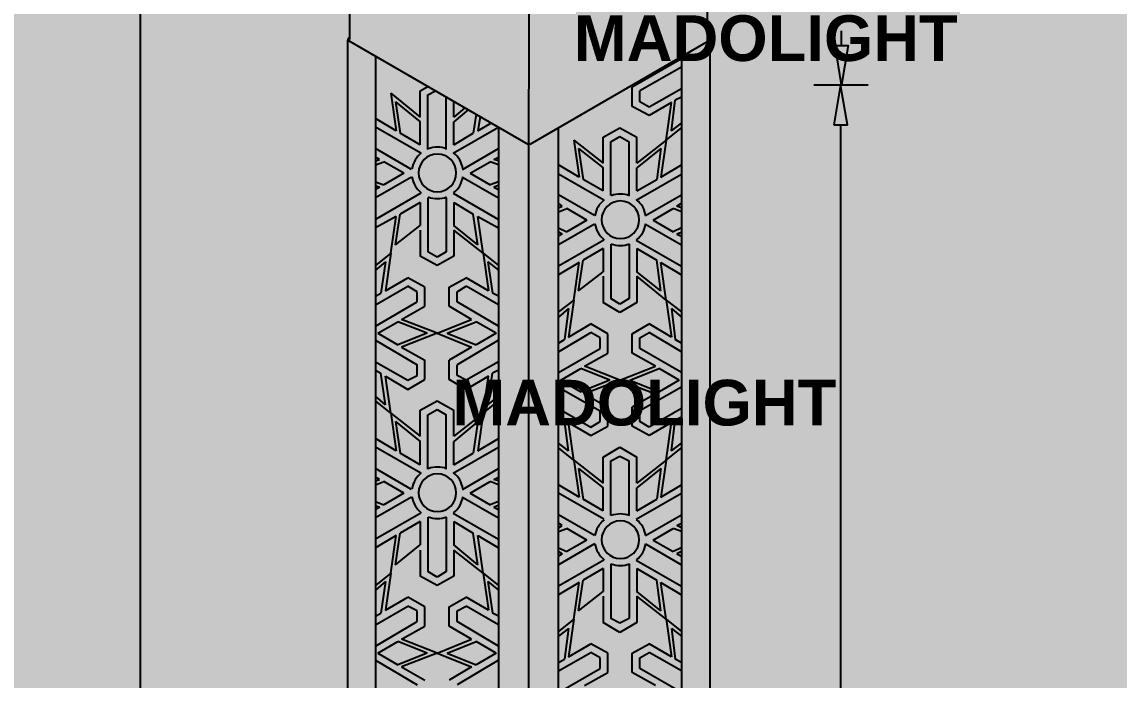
# Model space of a CAD drawing. Header units: millimetres. Extents: x 0 to 670, y 0 to 297.
# Drawn here: x 509.8 to 570.2, y 197.9 to 234.1 of the extents above; entities that cross this region are included whole.
import ezdxf
from ezdxf.enums import TextEntityAlignment as Align

# ---------------------------------------------------------------- set-up
doc = ezdxf.new("R2010")
doc.units = ezdxf.units.MM
for name, color, linetype in [('BACKGROUND', 254, 'Continuous'), ('FILLS', 8, 'Continuous'), ('LINES', 7, 'Continuous'), ('WATERMARK', 9, 'Continuous')]:
    doc.layers.add(name, color=color, linetype=linetype)
doc.styles.add('ARIAL_BOLD', font='arialbd.ttf')

msp = doc.modelspace()

# ---------------------------------------------------------------- hatches: boundary and pattern name
at = {"layer": 'BACKGROUND', "true_color": 0xfffdf0}
msp.add_hatch(color=7, dxfattribs=at).paths.add_polyline_path([(459.806, 296.968), (669.821, 296.968), (669.821, 0), (459.806, 0)])
at = {"layer": 'FILLS', "true_color": 0x808080}
for points in [[(554.548, 232.833), (555.267, 232.833), (554.886, 230.674), (554.548, 232.833)], [(554.463, 228.473), (555.225, 228.473), (554.844, 230.674), (554.463, 228.473)]]:
    msp.add_hatch(color=7, dxfattribs=at).paths.add_polyline_path(points)

# ---------------------------------------------------------------- linework, layer by layer
at = {"layer": 'LINES', "true_color": 0x000000}
for points in [[(527.793, 244.983), (527.793, 233.172)], [(547.52, 233.172), (547.52, 244.983)], [(547.52, 233.172), (547.52, 244.983)], [(537.699, 239.395), (537.657, 227.457)], [(527.793, 233.257), (527.708, 233.214)], [(527.708, 233.214), (527.708, 233.13)], [(527.708, 233.214), (527.793, 233.172)], [(547.647, 233.214), (547.52, 233.257)], [(547.647, 233.214), (547.563, 233.172)], [(547.647, 233.13), (547.647, 233.214)], [(527.708, 233.13), (527.793, 233.172)], [(527.708, 233.13), (537.614, 227.415)], [(527.708, 118.703), (527.708, 233.13)], [(527.793, 233.172), (527.793, 233.172)], [(527.793, 233.172), (527.793, 233.172)], [(537.741, 227.415), (547.647, 233.13)], [(547.563, 233.172), (547.52, 233.172)], [(547.647, 233.13), (547.563, 233.172)], [(547.647, 233.13), (547.647, 118.703)], [(529.232, 232.241), (529.232, 118.279)], [(546.081, 232.241), (546.081, 118.237)], [(536.006, 228.346), (536.006, 114.385)], [(539.308, 218.186), (539.308, 228.304)], [(539.308, 114.342), (539.308, 227.838)], [(537.614, 227.415), (537.699, 227.457)], [(537.741, 227.415), (537.657, 227.457)], [(537.657, 227.457), (537.699, 227.457)], [(537.657, 227.457), (537.657, 113.03)]]:
    msp.add_lwpolyline(points, dxfattribs=at)
at = {"layer": 'LINES', "true_color": 0x808080}
for points in [[(516.278, 240.284), (516.278, 166.328)], [(554.886, 232.833), (554.886, 233.638)], [(553.362, 230.674), (556.283, 230.674)], [(554.886, 230.674), (556.368, 230.674)], [(554.844, 228.473), (554.844, 174.752)]]:
    msp.add_lwpolyline(points, dxfattribs=at)
for points in [[(554.548, 232.833), (555.267, 232.833), (554.886, 230.674)], [(554.463, 228.473), (555.225, 228.473), (554.844, 230.674)]]:
    msp.add_lwpolyline(points, close=True, dxfattribs=at)
at = {"layer": 'LINES', "true_color": 0x545454}
for points in [[(546.081, 232.114), (543.372, 230.547)], [(546.081, 231.648), (543.795, 230.336)], [(530.079, 230.209), (530.375, 228.134)], [(530.079, 230.209), (531.688, 228.896)], [(531.688, 230.336), (532.111, 230.59)], [(531.688, 228.896), (531.688, 230.336)], [(532.111, 230.124), (532.534, 230.336)], [(543.372, 229.489), (543.372, 230.547)], [(543.795, 229.743), (543.795, 230.336)], [(546.081, 230.463), (544.303, 229.447)], [(530.333, 229.743), (530.587, 228.007)], [(530.333, 229.743), (531.688, 228.642)], [(532.111, 227.118), (532.111, 230.124)], [(533.127, 227.118), (533.127, 229.997)], [(533.55, 228.896), (533.55, 229.785)], [(544.303, 229.447), (543.795, 229.743)], [(545.531, 229.701), (544.303, 228.981)], [(545.234, 227.626), (545.531, 229.701)], [(545.531, 228.134), (545.742, 229.828)], [(546.081, 229.997), (545.742, 229.828)], [(534.143, 229.404), (533.55, 228.896)], [(534.355, 229.32), (533.55, 228.642)], [(534.778, 229.066), (534.609, 228.007)], [(544.303, 228.981), (543.372, 229.489)], [(530.375, 228.134), (529.232, 228.812)], [(531.688, 227.372), (531.688, 228.642)], [(533.55, 227.372), (533.55, 228.642)], [(534.99, 228.939), (534.863, 228.134)], [(534.863, 228.134), (535.582, 228.558)], [(545.531, 228.134), (546.081, 228.558)], [(531.73, 226.907), (529.232, 228.346)], [(531.688, 227.372), (530.587, 228.007)], [(533.508, 226.907), (536.006, 228.346)], [(533.55, 227.372), (534.609, 228.007)], [(541.763, 227.796), (542.694, 228.304)], [(541.763, 226.356), (541.763, 227.796)], [(542.186, 227.542), (542.694, 227.838)], [(542.694, 228.304), (543.626, 227.796)], [(542.694, 227.838), (543.202, 227.542)], [(543.626, 226.356), (543.626, 227.796)], [(545.234, 227.626), (546.081, 228.304)], [(540.154, 227.626), (540.451, 225.594)], [(540.154, 227.626), (541.763, 226.356)], [(542.186, 224.578), (542.186, 227.542)], [(543.202, 224.578), (543.202, 227.542)], [(545.234, 227.626), (543.626, 226.356)], [(545.234, 227.626), (544.938, 225.594)], [(531.222, 226.018), (529.232, 227.161)], [(529.444, 226.568), (529.232, 226.695)], [(529.232, 226.483), (529.444, 226.568)], [(534.016, 226.018), (536.006, 227.161)], [(535.752, 226.568), (536.006, 226.695)], [(536.006, 226.483), (535.752, 226.568)], [(540.408, 227.161), (540.662, 225.467)], [(540.408, 227.161), (541.763, 226.102)], [(544.938, 227.161), (543.626, 226.102)], [(544.938, 227.161), (544.726, 225.467)], [(529.232, 226.272), (529.698, 226.441)], [(530.799, 225.806), (529.698, 226.441)], [(534.439, 225.806), (535.54, 226.441)], [(536.006, 226.272), (535.54, 226.441)], [(540.451, 225.594), (539.308, 226.272)], [(541.763, 224.832), (541.763, 226.102)], [(543.626, 224.832), (543.626, 226.102)], [(544.938, 225.594), (546.081, 226.272)], [(531.222, 225.594), (529.232, 224.451)], [(530.799, 225.806), (529.698, 225.171)], [(534.016, 225.594), (536.006, 224.451)], [(534.439, 225.806), (535.54, 225.171)], [(541.805, 224.324), (539.308, 225.764)], [(541.763, 224.832), (540.662, 225.467)], [(543.583, 224.324), (546.081, 225.764)], [(543.626, 224.832), (544.726, 225.467)], [(529.232, 225.34), (529.698, 225.171)], [(529.232, 225.129), (529.444, 225.044)], [(529.444, 225.044), (529.232, 224.917)], [(536.006, 225.34), (535.54, 225.171)], [(536.006, 225.129), (535.752, 225.044)], [(535.752, 225.044), (536.006, 224.917)], [(531.73, 224.705), (529.232, 223.266)], [(531.688, 224.197), (530.587, 223.562)], [(531.688, 224.197), (531.688, 222.927)], [(532.111, 224.451), (532.111, 221.488)], [(533.127, 224.451), (533.127, 221.488)], [(533.508, 224.705), (536.006, 223.266)], [(533.55, 224.197), (534.609, 223.562)], [(533.55, 224.197), (533.55, 222.927)], [(541.297, 223.478), (539.308, 224.621)], [(539.519, 223.986), (539.308, 224.155)], [(544.091, 223.478), (546.081, 224.621)], [(545.827, 223.986), (546.081, 224.155)], [(530.333, 221.869), (530.587, 223.562)], [(534.863, 221.869), (534.609, 223.562)], [(539.308, 223.901), (539.519, 223.986)], [(539.308, 223.689), (539.773, 223.859)], [(540.874, 223.224), (539.773, 223.859)], [(544.515, 223.224), (545.615, 223.859)], [(546.081, 223.689), (545.615, 223.859)], [(546.081, 223.901), (545.827, 223.986)], [(530.375, 223.435), (529.232, 222.8)], [(530.079, 221.403), (530.375, 223.435)], [(534.863, 223.435), (536.006, 222.8)], [(535.159, 221.403), (534.863, 223.435)], [(541.297, 223.012), (539.308, 221.869)], [(540.874, 223.224), (539.773, 222.589)], [(544.091, 223.012), (546.081, 221.869)], [(544.515, 223.224), (545.615, 222.589)], [(530.333, 221.869), (531.688, 222.927)], [(531.688, 222.673), (531.688, 221.234)], [(534.863, 221.869), (533.55, 222.927)], [(533.55, 222.673), (533.55, 221.234)], [(535.159, 221.403), (533.55, 222.673)], [(539.308, 222.8), (539.773, 222.589)], [(539.308, 222.589), (539.519, 222.462)], [(539.519, 222.462), (539.308, 222.335)], [(546.081, 222.8), (545.615, 222.589)], [(546.081, 222.546), (545.827, 222.462)], [(545.827, 222.462), (546.081, 222.335)], [(541.805, 222.123), (539.308, 220.684)], [(542.186, 221.911), (542.186, 218.906)], [(543.202, 221.911), (543.202, 218.906)], [(543.583, 222.123), (546.081, 220.684)], [(530.079, 221.403), (529.232, 220.726)], [(530.079, 221.403), (529.783, 219.329)], [(532.619, 220.726), (531.688, 221.234)], [(532.619, 221.192), (532.111, 221.488)], [(533.127, 221.488), (532.619, 221.192)], [(533.55, 221.234), (532.619, 220.726)], [(535.159, 221.403), (535.455, 219.329)], [(535.159, 221.403), (536.006, 220.726)], [(541.763, 221.657), (540.662, 221.022)], [(541.763, 221.657), (541.763, 220.387)], [(543.626, 221.657), (544.726, 221.022)], [(543.626, 221.657), (543.626, 220.387)], [(529.783, 220.938), (529.232, 220.472)], [(529.783, 220.938), (529.529, 219.202)], [(535.413, 220.938), (535.667, 219.202)], [(535.413, 220.938), (536.006, 220.472)], [(540.451, 220.895), (539.308, 220.218)], [(540.154, 218.821), (540.451, 220.895)], [(540.408, 219.329), (540.662, 221.022)], [(544.938, 219.329), (544.726, 221.022)], [(544.938, 220.895), (546.081, 220.218)], [(545.234, 218.821), (544.938, 220.895)], [(529.783, 219.329), (531.01, 220.049)], [(531.942, 219.541), (531.01, 220.049)], [(533.296, 219.541), (534.228, 220.049)], [(535.455, 219.329), (534.228, 220.049)], [(540.408, 219.329), (541.763, 220.387)], [(541.763, 220.133), (541.763, 218.694)], [(544.938, 219.329), (543.626, 220.387)], [(543.626, 220.133), (543.626, 218.694)], [(545.234, 218.821), (543.626, 220.133)], [(529.232, 218.567), (531.01, 219.583)], [(531.518, 219.287), (531.01, 219.583)], [(531.942, 218.482), (531.942, 219.541)], [(533.296, 218.482), (533.296, 219.541)], [(533.72, 219.287), (534.228, 219.583)], [(536.006, 218.567), (534.228, 219.583)], [(529.232, 219.033), (529.529, 219.202)], [(529.232, 217.382), (531.518, 218.736)], [(531.518, 218.736), (531.518, 219.287)], [(533.72, 218.736), (533.72, 219.287)], [(536.006, 217.382), (533.72, 218.736)], [(536.006, 219.033), (535.667, 219.202)], [(540.154, 218.821), (539.308, 218.186)], [(540.154, 218.821), (539.858, 216.789)], [(542.694, 218.609), (542.186, 218.906)], [(543.202, 218.906), (542.694, 218.609)], [(545.234, 218.821), (545.531, 216.789)], [(545.234, 218.821), (546.081, 218.186)], [(530.672, 217.763), (531.942, 218.482)], [(534.524, 217.763), (533.296, 218.482)], [(539.858, 218.355), (539.308, 217.89)], [(539.858, 218.355), (539.646, 216.662)], [(542.694, 218.144), (541.763, 218.694)], [(543.626, 218.694), (542.694, 218.144)], [(545.531, 218.355), (545.742, 216.662)], [(545.531, 218.355), (546.081, 217.89)], [(529.359, 217.001), (530.46, 217.636)], [(532.069, 217.001), (530.46, 217.636)], [(532.619, 217.001), (530.672, 217.763)], [(532.619, 217.001), (534.524, 217.763)], [(533.169, 217.001), (534.778, 217.636)], [(535.879, 217.001), (534.778, 217.636)], [(539.858, 216.789), (541.086, 217.509)], [(542.017, 216.958), (541.086, 217.509)], [(543.372, 216.958), (544.303, 217.509)], [(545.531, 216.789), (544.303, 217.509)], [(529.359, 217.001), (530.46, 216.366)], [(532.069, 217.001), (530.46, 216.366)], [(532.619, 217.001), (530.672, 216.239)], [(532.619, 217.001), (534.524, 216.239)], [(533.169, 217.001), (534.778, 216.366)], [(535.879, 217.001), (534.778, 216.366)], [(539.308, 215.985), (541.086, 217.043)], [(541.594, 216.747), (541.086, 217.043)], [(542.017, 215.9), (542.017, 216.958)], [(543.372, 215.9), (543.372, 216.958)], [(543.795, 216.747), (544.303, 217.043)], [(546.081, 215.985), (544.303, 217.043)], [(529.232, 216.62), (531.518, 215.265)], [(536.006, 216.62), (533.72, 215.265)], [(539.308, 216.45), (539.646, 216.662)], [(541.594, 216.154), (541.594, 216.747)], [(543.795, 216.154), (543.795, 216.747)], [(546.081, 216.45), (545.742, 216.662)], [(530.672, 216.239), (531.942, 215.519)], [(534.524, 216.239), (533.296, 215.519)], [(539.308, 214.842), (541.594, 216.154)], [(540.747, 215.18), (542.017, 215.9)], [(544.642, 215.18), (543.372, 215.9)], [(546.081, 214.842), (543.795, 216.154)], [(529.232, 215.434), (531.01, 214.418)], [(531.518, 214.672), (531.518, 215.265)], [(531.942, 214.461), (531.942, 215.519)], [(533.296, 214.461), (533.296, 215.519)], [(533.72, 214.672), (533.72, 215.265)], [(536.006, 215.434), (534.228, 214.418)], [(542.694, 214.418), (540.747, 215.18)], [(542.694, 214.418), (544.642, 215.18)], [(529.232, 214.969), (529.529, 214.799)], [(529.783, 213.064), (529.529, 214.799)], [(529.783, 214.63), (531.01, 213.91)], [(530.079, 212.598), (529.783, 214.63)], [(531.01, 214.418), (531.518, 214.672)], [(534.228, 214.418), (533.72, 214.672)], [(535.455, 214.63), (534.228, 213.91)], [(535.159, 212.598), (535.455, 214.63)], [(535.413, 213.064), (535.667, 214.799)], [(536.006, 214.969), (535.667, 214.799)], [(539.435, 214.418), (540.535, 215.053)], [(542.144, 214.418), (540.535, 215.053)], [(543.245, 214.418), (544.853, 215.053)], [(545.954, 214.418), (544.853, 215.053)], [(531.01, 213.91), (531.942, 214.461)], [(534.228, 213.91), (533.296, 214.461)], [(539.308, 214.037), (541.594, 212.725)], [(539.435, 214.418), (540.535, 213.783)], [(542.144, 214.418), (540.535, 213.783)], [(542.694, 214.418), (540.747, 213.656)], [(542.694, 214.418), (544.642, 213.656)], [(543.245, 214.418), (544.853, 213.783)], [(546.081, 214.037), (543.795, 212.725)], [(545.954, 214.418), (544.853, 213.783)], [(529.783, 213.064), (529.232, 213.529)], [(530.079, 212.598), (529.232, 213.275)], [(531.688, 212.767), (532.619, 213.275)], [(532.619, 213.275), (533.55, 212.767)], [(535.159, 212.598), (536.006, 213.275)], [(535.413, 213.064), (536.006, 213.529)], [(540.747, 213.656), (542.017, 212.937)], [(544.642, 213.656), (543.372, 212.937)], [(531.688, 211.328), (531.688, 212.767)], [(532.111, 212.513), (532.619, 212.81)], [(532.619, 212.81), (533.127, 212.513)], [(533.55, 211.328), (533.55, 212.767)], [(539.308, 212.852), (541.086, 211.836)], [(541.594, 212.132), (541.594, 212.725)], [(542.017, 211.878), (542.017, 212.937)], [(543.372, 211.878), (543.372, 212.937)], [(543.795, 212.132), (543.795, 212.725)], [(546.081, 212.852), (544.303, 211.836)], [(530.079, 212.598), (530.375, 210.524)], [(530.079, 212.598), (531.688, 211.328)], [(530.333, 212.132), (530.587, 210.397)], [(530.333, 212.132), (531.688, 211.032)], [(532.111, 209.508), (532.111, 212.513)], [(533.127, 209.508), (533.127, 212.513)], [(535.159, 212.598), (533.55, 211.328)], [(534.863, 212.132), (533.55, 211.032)], [(534.863, 212.132), (534.609, 210.397)], [(535.159, 212.598), (534.863, 210.524)], [(539.308, 212.386), (539.646, 212.217)], [(539.858, 210.524), (539.646, 212.217)], [(539.858, 212.09), (541.086, 211.37)], [(540.154, 210.016), (539.858, 212.09)], [(541.086, 211.836), (541.594, 212.132)], [(544.303, 211.836), (543.795, 212.132)], [(545.531, 212.09), (544.303, 211.37)], [(545.234, 210.016), (545.531, 212.09)], [(545.531, 210.524), (545.742, 212.217)], [(546.081, 212.386), (545.742, 212.217)], [(541.086, 211.37), (542.017, 211.878)], [(544.303, 211.37), (543.372, 211.878)], [(530.375, 210.524), (529.232, 211.201)], [(531.688, 209.762), (531.688, 211.032)], [(533.55, 209.762), (533.55, 211.032)], [(534.863, 210.524), (536.006, 211.201)], [(539.858, 210.524), (539.308, 210.947)], [(545.531, 210.524), (546.081, 210.947)], [(531.73, 209.296), (529.232, 210.735)], [(531.688, 209.762), (530.587, 210.397)], [(533.508, 209.296), (536.006, 210.735)], [(533.55, 209.762), (534.609, 210.397)], [(540.154, 210.016), (539.308, 210.693)], [(541.763, 210.185), (542.694, 210.735)], [(542.694, 210.735), (543.626, 210.185)], [(545.234, 210.016), (546.081, 210.693)], [(540.154, 210.016), (540.451, 207.984)], [(540.154, 210.016), (541.763, 208.746)], [(541.763, 208.746), (541.763, 210.185)], [(542.186, 209.973), (542.694, 210.227)], [(542.186, 206.968), (542.186, 209.973)], [(542.694, 210.227), (543.202, 209.973)], [(543.202, 206.968), (543.202, 209.973)], [(543.626, 208.746), (543.626, 210.185)], [(545.234, 210.016), (543.626, 208.746)], [(545.234, 210.016), (544.938, 207.984)], [(531.222, 208.407), (529.232, 209.55)], [(529.444, 208.957), (529.232, 209.084)], [(534.016, 208.407), (536.006, 209.55)], [(535.752, 208.957), (536.006, 209.084)], [(540.408, 209.55), (540.662, 207.857)], [(540.408, 209.55), (541.763, 208.492)], [(544.938, 209.55), (543.626, 208.492)], [(544.938, 209.55), (544.726, 207.857)], [(529.232, 208.873), (529.444, 208.957)], [(529.232, 208.661), (529.698, 208.83)], [(530.799, 208.195), (529.698, 208.83)], [(534.439, 208.195), (535.54, 208.83)], [(536.006, 208.661), (535.54, 208.83)], [(536.006, 208.873), (535.752, 208.957)], [(540.451, 207.984), (539.308, 208.661)], [(541.763, 207.222), (541.763, 208.492)], [(543.626, 207.222), (543.626, 208.492)], [(544.938, 207.984), (546.081, 208.661)], [(531.222, 207.984), (529.232, 206.841)], [(530.799, 208.195), (529.698, 207.56)], [(534.016, 207.984), (536.006, 206.841)], [(534.439, 208.195), (535.54, 207.56)], [(541.805, 206.756), (539.308, 208.195)], [(541.763, 207.222), (540.662, 207.857)], [(543.583, 206.756), (546.081, 208.195)], [(543.626, 207.222), (544.726, 207.857)], [(529.232, 207.73), (529.698, 207.56)], [(529.232, 207.518), (529.444, 207.433)], [(529.444, 207.433), (529.232, 207.306)], [(536.006, 207.73), (535.54, 207.56)], [(536.006, 207.518), (535.752, 207.433)], [(535.752, 207.433), (536.006, 207.306)], [(531.73, 207.095), (529.232, 205.655)], [(531.688, 206.629), (530.587, 205.994)], [(531.688, 206.629), (531.688, 205.359)], [(532.111, 206.883), (532.111, 203.877)], [(533.127, 206.883), (533.127, 203.877)], [(533.508, 207.095), (536.006, 205.655)], [(533.55, 206.629), (534.609, 205.994)], [(533.55, 206.629), (533.55, 205.359)], [(541.297, 205.867), (539.308, 207.01)], [(544.091, 205.867), (546.081, 207.01)], [(539.519, 206.417), (539.308, 206.544)], [(539.308, 206.29), (539.519, 206.417)], [(539.308, 206.079), (539.773, 206.248)], [(540.874, 205.613), (539.773, 206.248)], [(544.515, 205.613), (545.615, 206.248)], [(546.081, 206.079), (545.615, 206.248)], [(545.827, 206.417), (546.081, 206.544)], [(546.081, 206.29), (545.827, 206.417)], [(530.375, 205.867), (529.232, 205.19)], [(530.079, 203.793), (530.375, 205.867)], [(530.333, 204.258), (530.587, 205.994)], [(534.863, 204.258), (534.609, 205.994)], [(534.863, 205.867), (536.006, 205.19)], [(535.159, 203.793), (534.863, 205.867)], [(540.874, 205.613), (539.773, 204.978)], [(544.515, 205.613), (545.615, 204.978)], [(530.333, 204.258), (531.688, 205.359)], [(531.688, 205.063), (531.688, 203.623)], [(534.863, 204.258), (533.55, 205.359)], [(533.55, 205.063), (533.55, 203.623)], [(535.159, 203.793), (533.55, 205.063)], [(541.297, 205.401), (539.308, 204.258)], [(539.308, 205.19), (539.773, 204.978)], [(539.308, 204.978), (539.519, 204.851)], [(539.519, 204.851), (539.308, 204.724)], [(544.091, 205.401), (546.081, 204.258)], [(546.081, 205.19), (545.615, 204.978)], [(546.081, 204.978), (545.827, 204.851)], [(545.827, 204.851), (546.081, 204.724)], [(541.805, 204.512), (539.308, 203.073)], [(542.186, 204.301), (542.186, 201.295)], [(543.202, 204.301), (543.202, 201.295)], [(543.583, 204.512), (546.081, 203.073)], [(530.079, 203.793), (529.232, 203.115)], [(530.079, 203.793), (529.783, 201.761)], [(532.619, 203.115), (531.688, 203.623)], [(532.619, 203.581), (532.111, 203.877)], [(533.127, 203.877), (532.619, 203.581)], [(533.55, 203.623), (532.619, 203.115)], [(535.159, 203.793), (535.455, 201.761)], [(535.159, 203.793), (536.006, 203.115)], [(541.763, 204.047), (540.662, 203.412)], [(541.763, 204.047), (541.763, 202.777)], [(543.626, 204.047), (544.726, 203.412)], [(543.626, 204.047), (543.626, 202.777)], [(529.783, 203.327), (529.232, 202.861)], [(529.783, 203.327), (529.529, 201.591)], [(535.413, 203.327), (535.667, 201.591)], [(535.413, 203.327), (536.006, 202.861)], [(540.451, 203.285), (539.308, 202.607)], [(540.154, 201.253), (540.451, 203.285)], [(540.408, 201.718), (540.662, 203.412)], [(544.938, 201.718), (544.726, 203.412)], [(544.938, 203.285), (546.081, 202.607)], [(545.234, 201.253), (544.938, 203.285)], [(529.783, 201.761), (531.01, 202.48)], [(531.942, 201.93), (531.01, 202.48)], [(533.296, 201.93), (534.228, 202.48)], [(535.455, 201.761), (534.228, 202.48)], [(540.408, 201.718), (541.763, 202.777)], [(541.763, 202.523), (541.763, 201.083)], [(544.938, 201.718), (543.626, 202.777)], [(543.626, 202.523), (543.626, 201.083)], [(545.234, 201.253), (543.626, 202.523)], [(529.232, 200.956), (531.01, 201.972)], [(531.518, 201.718), (531.01, 201.972)], [(531.942, 200.872), (531.942, 201.93)], [(533.296, 200.872), (533.296, 201.93)], [(533.72, 201.718), (534.228, 201.972)], [(536.006, 200.956), (534.228, 201.972)], [(529.232, 201.422), (529.529, 201.591)], [(531.518, 201.126), (531.518, 201.718)], [(533.72, 201.126), (533.72, 201.718)], [(536.006, 201.422), (535.667, 201.591)], [(540.154, 201.253), (539.308, 200.575)], [(540.154, 201.253), (539.858, 199.178)], [(542.694, 201.041), (542.186, 201.295)], [(543.202, 201.295), (542.694, 201.041)], [(545.234, 201.253), (545.531, 199.178)], [(545.234, 201.253), (546.081, 200.575)], [(529.232, 199.771), (531.518, 201.126)], [(530.672, 200.152), (531.942, 200.872)], [(534.524, 200.152), (533.296, 200.872)], [(536.006, 199.771), (533.72, 201.126)], [(539.858, 200.745), (539.308, 200.321)], [(539.858, 200.745), (539.646, 199.051)], [(542.694, 200.533), (541.763, 201.083)], [(543.626, 201.083), (542.694, 200.533)], [(545.531, 200.745), (545.742, 199.051)], [(545.531, 200.745), (546.081, 200.321)], [(529.359, 199.39), (530.46, 200.025)], [(532.069, 199.39), (530.46, 200.025)], [(532.619, 199.39), (530.672, 200.152)], [(532.619, 199.39), (534.524, 200.152)], [(533.169, 199.39), (534.778, 200.025)], [(535.879, 199.39), (534.778, 200.025)], [(529.359, 199.39), (530.46, 198.755)], [(532.069, 199.39), (530.46, 198.755)], [(532.619, 199.39), (530.672, 198.628)], [(532.619, 199.39), (534.524, 198.628)], [(533.169, 199.39), (534.778, 198.755)], [(535.879, 199.39), (534.778, 198.755)], [(539.308, 198.416), (541.086, 199.432)], [(539.858, 199.178), (541.086, 199.898)], [(542.017, 199.39), (541.086, 199.898)], [(541.594, 199.136), (541.086, 199.432)], [(542.017, 198.332), (542.017, 199.39)], [(543.372, 199.39), (544.303, 199.898)], [(543.372, 198.332), (543.372, 199.39)], [(543.795, 199.136), (544.303, 199.432)], [(545.531, 199.178), (544.303, 199.898)], [(546.081, 198.416), (544.303, 199.432)], [(529.232, 199.009), (531.518, 197.654)], [(536.006, 199.009), (533.72, 197.654)], [(539.308, 198.882), (539.646, 199.051)], [(541.594, 198.543), (541.594, 199.136)], [(543.795, 198.543), (543.795, 199.136)], [(546.081, 198.882), (545.742, 199.051)], [(530.672, 198.628), (531.942, 197.908)], [(534.524, 198.628), (533.296, 197.908)], [(539.308, 197.231), (541.594, 198.543)], [(540.747, 197.612), (542.017, 198.332)], [(544.642, 197.612), (543.372, 198.332)], [(546.081, 197.231), (543.795, 198.543)]]:
    msp.add_lwpolyline(points, dxfattribs=at)
for points in [[(533.147, 227.152), (532.82, 227.276), (532.46, 227.276), (532.134, 227.152)], [(531.746, 226.928), (531.475, 226.708), (531.295, 226.396), (531.24, 226.051)], [(532.64, 226.864), (532.067, 226.864), (531.603, 226.4), (531.603, 225.827)], [(533.677, 225.827), (533.677, 226.4), (533.213, 226.864), (532.64, 226.864)], [(534.04, 226.051), (533.985, 226.396), (533.805, 226.708), (533.534, 226.928)], [(531.24, 225.603), (531.295, 225.259), (531.475, 224.946), (531.746, 224.726)], [(531.603, 225.827), (531.603, 225.254), (532.067, 224.79), (532.64, 224.79)], [(532.64, 224.79), (533.213, 224.79), (533.677, 225.254), (533.677, 225.827)], [(533.534, 224.726), (533.805, 224.946), (533.985, 225.259), (534.04, 225.603)], [(532.134, 224.502), (532.46, 224.378), (532.82, 224.378), (533.147, 224.502)], [(541.822, 224.346), (541.55, 224.126), (541.37, 223.813), (541.315, 223.468)], [(542.715, 224.282), (542.143, 224.282), (541.678, 223.818), (541.678, 223.245)], [(543.222, 224.569), (542.896, 224.694), (542.535, 224.694), (542.209, 224.569)], [(543.753, 223.245), (543.753, 223.818), (543.288, 224.282), (542.715, 224.282)], [(544.116, 223.468), (544.061, 223.813), (543.88, 224.126), (543.609, 224.346)], [(541.315, 223.021), (541.37, 222.676), (541.55, 222.364), (541.821, 222.144)], [(541.678, 223.245), (541.678, 222.672), (542.143, 222.208), (542.715, 222.208)], [(542.715, 222.208), (543.288, 222.208), (543.753, 222.672), (543.753, 223.245)], [(543.609, 222.144), (543.88, 222.364), (544.061, 222.676), (544.116, 223.021)], [(542.209, 221.92), (542.535, 221.795), (542.896, 221.795), (543.222, 221.92)], [(533.147, 209.541), (532.82, 209.666), (532.46, 209.666), (532.134, 209.541)], [(531.746, 209.317), (531.475, 209.097), (531.295, 208.785), (531.24, 208.44)], [(532.64, 209.254), (532.067, 209.254), (531.603, 208.789), (531.603, 208.216)], [(533.677, 208.216), (533.677, 208.789), (533.213, 209.254), (532.64, 209.254)], [(534.04, 208.44), (533.985, 208.785), (533.805, 209.097), (533.534, 209.317)], [(531.24, 207.993), (531.295, 207.648), (531.475, 207.336), (531.746, 207.116)], [(531.603, 208.216), (531.603, 207.644), (532.067, 207.179), (532.64, 207.179)], [(532.64, 207.179), (533.213, 207.179), (533.677, 207.644), (533.677, 208.216)], [(533.534, 207.116), (533.805, 207.336), (533.985, 207.648), (534.04, 207.993)], [(532.134, 206.892), (532.46, 206.767), (532.82, 206.767), (533.147, 206.892)], [(541.822, 206.735), (541.55, 206.515), (541.37, 206.203), (541.315, 205.858)], [(542.715, 206.671), (542.143, 206.671), (541.678, 206.207), (541.678, 205.634)], [(543.222, 206.959), (542.896, 207.083), (542.535, 207.083), (542.209, 206.959)], [(543.753, 205.634), (543.753, 206.207), (543.288, 206.671), (542.715, 206.671)], [(544.116, 205.858), (544.061, 206.203), (543.88, 206.515), (543.609, 206.735)], [(541.678, 205.634), (541.678, 205.061), (542.143, 204.597), (542.715, 204.597)], [(542.715, 204.597), (543.288, 204.597), (543.753, 205.061), (543.753, 205.634)], [(541.315, 205.41), (541.37, 205.066), (541.55, 204.753), (541.821, 204.533)], [(543.609, 204.533), (543.88, 204.753), (544.061, 205.066), (544.116, 205.41)], [(542.209, 204.309), (542.535, 204.185), (542.896, 204.185), (543.222, 204.309)]]:
    msp.add_open_spline(points, degree=3, dxfattribs=at)

# ---------------------------------------------------------------- texts
at = {"layer": 'WATERMARK', "true_color": 0xf5f5f5, "style": 'ARIAL_BOLD'}
for p, p2 in [((540.154, 231.987), (561.299, 231.987)), ((533.466, 211.921), (554.61, 211.921))]:
    msp.add_text('MADOLIGHT', height=2.5144, dxfattribs=at).set_placement(p, p2, align=Align.FIT)

doc.saveas('drawing.dxf')
